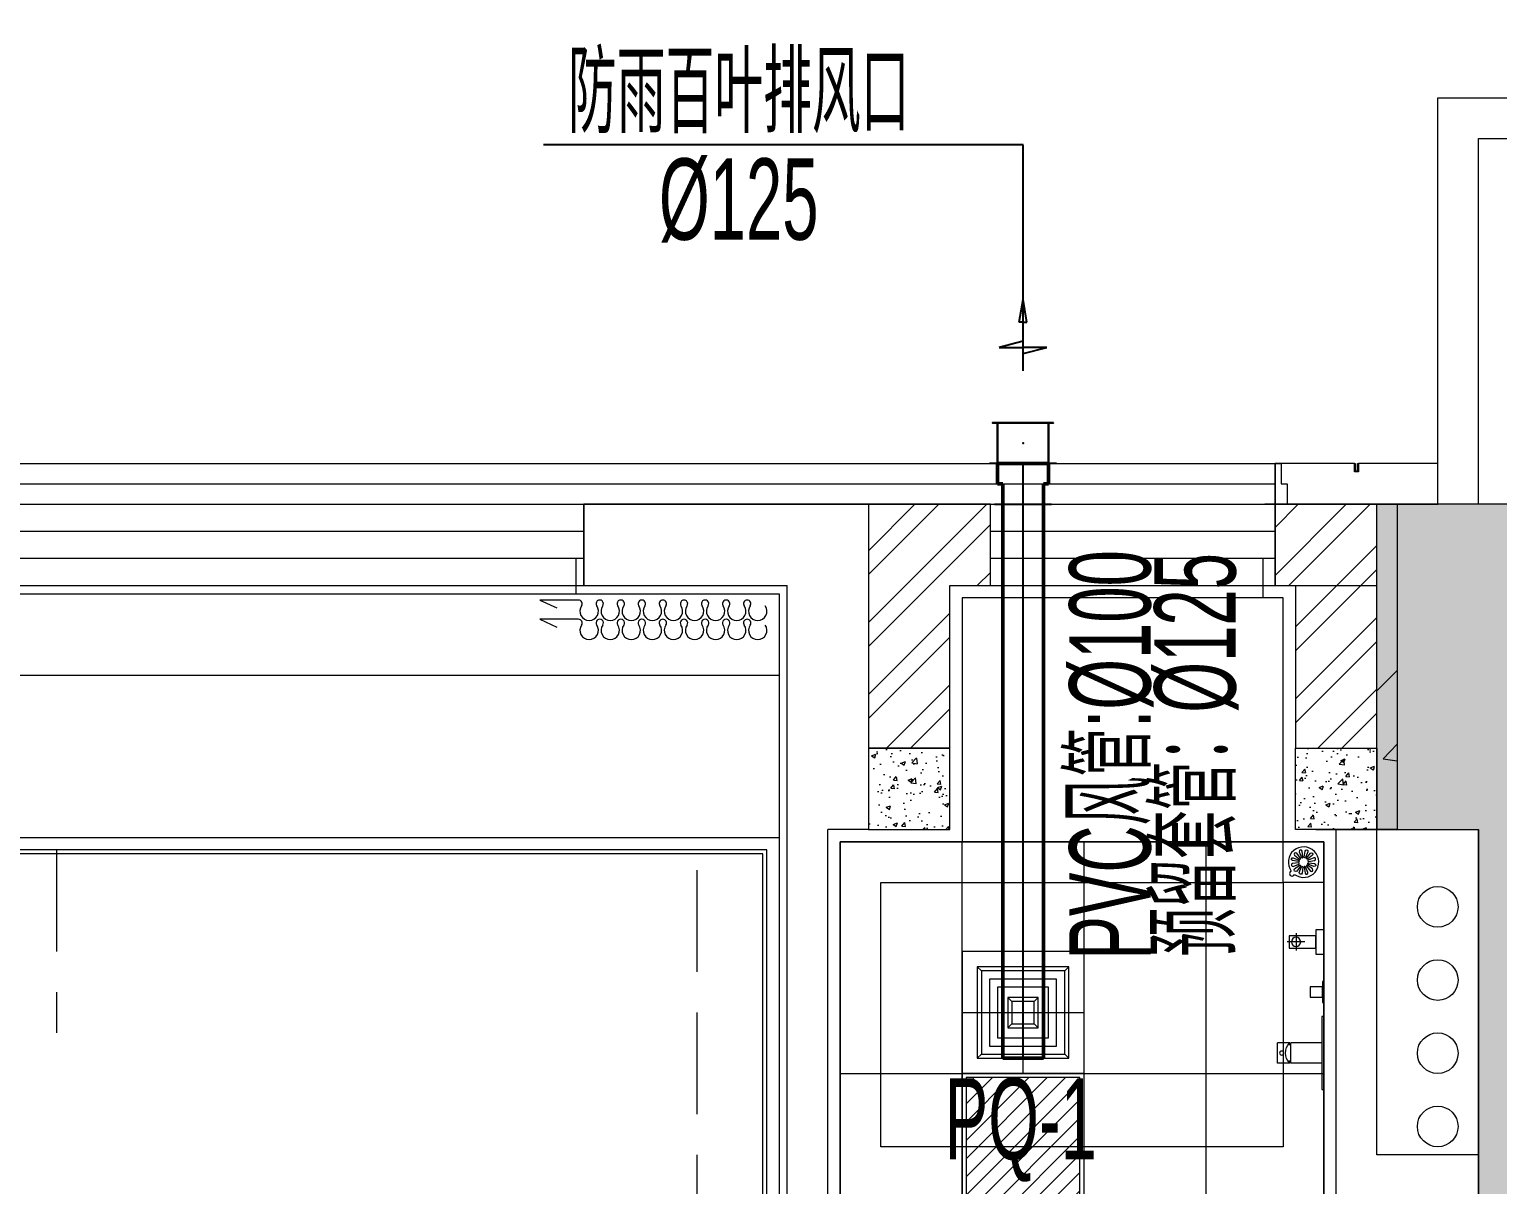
# Model space of a CAD drawing. Extents: x 288658 to 330658, y -27457 to 31943.
# Drawn here: x 296827 to 300439, y 22622 to 25463 of the extents above; entities that cross this region are included whole.
import ezdxf
from ezdxf.enums import TextEntityAlignment as Align

# ---------------------------------------------------------------- set-up
doc = ezdxf.new("R2010")
doc.units = 0
doc.header["$LTSCALE"] = 1000
doc.linetypes.add('CENTER', pattern=[50.8, 31.75, -6.35, 6.35, -6.35])
doc.linetypes.add('DASH', pattern=[0.35, 0.25, -0.1])
doc.layers.get('0').update_dxf_attribs({"color": 8, "lineweight": 13})
doc.layers.get('Defpoints').update_dxf_attribs({"color": 8, "lineweight": 13})
for name, color, linetype, lineweight in [('__附着_S88-LYGC-YTC-10_SEN147J2_设计区$0$PUB_HATCH', 8, 'Continuous', 13), ('A_SURFACE', 8, 'Continuous', 13), ('ACS_PFG_F2', 31, 'Continuous', 50), ('AD-建筑尺寸', 8, 'Continuous', 13), ('AD-玻璃幕墙、窗', 8, 'Continuous', 13), ('DQ-GZ', 8, 'Continuous', 13), ('DQ-GZ-DASH', 8, 'DASH', 13), ('DQ-GZ-HATCH', 8, 'Continuous', 13), ('DS-DRAPERY', 8, 'Continuous', 13), ('E_WINDOW', 8, 'Continuous', 13), ('FC-FLOOR DRAIN【地漏】', 8, 'Continuous', 13), ('FC-分界线', 8, 'Continuous', 13), ('FF-FINISH【完成面】', 8, 'Continuous', 13), ('FF-固定家具(矮柜落地、不到顶)', 8, 'Continuous', 13), ('FF-活动家具', 8, 'Continuous', 13), ('FF2-洁具及配件(地坪图不显示)', 8, 'Continuous', 13), ('J-金属幕墙', 8, 'Continuous', 13), ('P-ANNO-DIMS', 8, 'Continuous', 13), ('P-平面看线', 8, 'Continuous', 13), ('RC-FIN', 8, 'Continuous', 13), ('RC-LIGHT', 8, 'Continuous', 13), ('RC-天花灯具', 8, 'Continuous', 13), ('S-下方看线', 8, 'Continuous', 13), ('WALL', 4, 'Continuous', 13), ('洁具', 8, 'Continuous', 13)]:
    doc.layers.add(name, color=color, linetype=linetype, lineweight=lineweight)
for name, color, linetype in [('ACS_PFG_BZ', 3, 'Continuous'), ('ACS_PFG_FCZX', 5, 'CENTER'), ('ACS_PFG_FK', 30, 'Continuous'), ('ACS_PFG_FL', 2, 'Continuous')]:
    doc.layers.add(name, color=color, linetype=linetype)
doc.styles.add('ACS', font='xcsg.shx', dxfattribs={"width": 0.6, "bigfont": 'hztxt.shx'})
doc.styles.add('CCD_DIM', font='archs.shx', dxfattribs={"width": 0.7})
doc.dimstyles.new('1-50', dxfattribs={"dimscale": 50, "dimtxt": 2.5, "dimasz": 1.5, "dimexe": 1.5, "dimexo": 1.5, "dimgap": 0.6, "dimtad": 1, "dimdec": 0, "dimrnd": 5, "dimzin": 0, "dimdsep": 46, "dimtxsty": 'CCD_DIM', "dimblk": 'ARCHTICK', "dimcen": 0.125, "dimclrd": 44, "dimclre": 44, "dimclrt": 50, "dimadec": 0, "dimazin": 0, "dimtfac": 1, "dimtdec": 0, "dimtix": 1, "dimtmove": 2, "dimatfit": 3, "dimldrblk": 'DOT', "dimfxl": 5, "dimfxlon": 1, "dimtvp": 1, "dimtolj": 1, "dimtzin": 0, "dimarcsym": 0})
pattern_1 = [(45, (0, 0), (-88.3883, 88.3883), []), (45, (58.93, 0), (-88.3883, 88.3883), [])]

# ---------------------------------------------------------------- blocks, each defined once
blk = doc.blocks.new('BVCNVBNVBMN')
at = {"layer": 'DQ-GZ-HATCH'}
h = blk.add_hatch(dxfattribs=at)
h.set_pattern_fill('ARMORED', color=256, scale=80, style=0)
h.set_pattern_definition([(50, (229917.86, 14706.4), (573.808, -50.2017), [60, -660]), (355, (229917.86, 14706.4), (-111.001, 601.7537), [48, -528]), (100.4514, (229965.7, 14702.24), (462.8075, 551.5516), [50.992, -560.9137]), (46.1842, (229917.9, 14866.4), (853.793, -132.415), [90, -990]), (96.6356, (229989, 14855.4), (747.73, 779.294), [76.488, -841.37]), (351.1842, (229917.9, 14866.4), (747.73, 779.295), [72, -792]), (21, (229997.86, 14826.4), (477.5256, -322.095), [60, -660]), (326, (229997.86, 14826.4), (194.6523, 580.12), [48, -528]), (71.4514, (230037.66, 14799.6), (672.178, 258.0244), [50.992, -560.9137]), (37.5, (229917.86, 14706.42), (9.7279, 266.3151), [0, -521.6, 0, -536, 0, -530]), (7.5, (229917.86, 14706.42), (210.4556, 315.5294), [0, -305.6, 0, -509.6, 0, -202]), (327.5, (229739.46, 14706.42), (427.05795, -18.0439), [0, -200, 0, -624, 0, -828]), (317.5, (229659.46, 14706.42), (466.549, 80.084), [0, -260, 0, -414.4, 0, -588]), (45, (229917.86, 14706.4), (-282.8427, 282.8427), [])])
h.paths.add_polyline_path([(204173.8, -53087.7), (204223.8, -53087.7), (204223.8, -53887.7), (204173.8, -53887.7)])
at = {"layer": 'P-ANNO-DIMS'}
blk.add_hatch(color=256, dxfattribs=at).paths.add_polyline_path([(204223.8, -53887.7), (204423.8, -53887.7), (204423.8, -57087.7), (204623.8, -57087.7), (204623.8, -53087.7), (204223.8, -53087.7)])
for points in [[(204173.8, -53087.7), (204223.8, -53087.7), (204223.8, -53887.7), (204173.8, -53887.7)], [(204223.8, -53887.7), (204423.8, -53887.7), (204423.8, -57087.7), (204623.8, -57087.7), (204623.8, -53087.7), (204223.8, -53087.7)]]:
    blk.add_lwpolyline(points, close=True)
blk = doc.blocks.new('$TCHSYS$WIN2D')
for p, q in [((-0.5, 0.5), (0.5, 0.5)), ((-0.5, 0.5), (-0.5, -0.5)), ((0.5, 0.5), (0.5, -0.5)), ((0.5, 0.1667), (-0.5, 0.1667)), ((0.5, -0.1667), (-0.5, -0.1667)), ((-0.5, -0.5), (0.5, -0.5))]:
    blk.add_line(p, q)
blk = doc.blocks.new('DRAPES2')
for p, q in [((0, 0), (82, 37.3)), ((186.3, 0), (0, 0))]:
    blk.add_line(p, q)
at = {"linetype": 'ByBlock', "extrusion": (0, 0, -1)}
for centre, major_axis, start_param, end_param in [((236.9, 53.6), (-31.3, 31.3), 4.8823, 7.06864), ((236.9, 53.6), (-31.3, 31.3), 0.785455, 2.971795), ((338.2, 53.5), (31.3, 31.3), 3.311504, 5.497844), ((338.2, 53.5), (-31.3, 31.3), 0.785455, 2.971795), ((439.4, 53.5), (-31.3, 31.3), 4.8823, 7.06864), ((439.4, 53.5), (-31.3, 31.3), 0.785455, 2.971795), ((540.7, 53.5), (31.3, 31.3), 3.311504, 5.497844), ((540.7, 53.5), (31.3, 31.3), -0.785341, 1.400999), ((641.9, 53.5), (-31.3, 31.3), 4.8823, 7.06864), ((641.9, 53.5), (-31.3, 31.3), 0.785455, 2.971795), ((743.2, 53.5), (31.3, 31.3), 3.311504, 5.497844), ((743.2, 53.5), (-31.3, 31.3), 0.785455, 2.971795), ((844.4, 53.5), (-31.3, 31.3), 4.8823, 7.06864), ((844.4, 53.5), (-31.3, 31.3), 0.785455, 2.971795), ((945.7, 53.5), (31.3, 31.3), 3.311504, 5.497844), ((945.7, 53.5), (31.3, 31.3), -0.785341, 1.400999), ((186.3, 17.8), (-12.6, 12.6), 1.740708, 3.927048), ((287.6, 17.7), (-12.6, 12.6), 1.740708, 6.113388), ((388.8, 17.7), (-12.6, 12.6), 1.740708, 6.113388), ((490.1, 17.7), (12.6, 12.6), 0.169911, 4.542591), ((591.3, 17.7), (12.6, 12.6), 2.356251, 4.542591), ((591.3, 17.7), (-12.6, 12.6), 1.740708, 3.927048), ((692.6, 17.7), (-12.6, 12.6), 1.740708, 6.113388), ((793.8, 17.7), (-12.6, 12.6), 1.740708, 6.113388), ((895.1, 17.7), (12.6, 12.6), 0.169911, 4.542591), ((996.3, 17.7), (12.6, 12.6), 2.356251, 4.542591)]:
    blk.add_ellipse(centre, major_axis=major_axis, ratio=1, start_param=start_param, end_param=end_param, dxfattribs=at)
at = {"extrusion": (0, 0, -1)}
for centre, major_axis, start_param, end_param in [((1046.7, 53.5), (-31.3, 31.3), 4.8823, 7.06864), ((1046.7, 53.5), (-31.3, 31.3), 0.785455, 2.971795), ((996.1, 17.7), (-12.6, 12.6), 1.740708, 3.927048)]:
    blk.add_ellipse(centre, major_axis=major_axis, ratio=1, start_param=start_param, end_param=end_param, dxfattribs=at)
blk = doc.blocks.new('20170817.13012539')
for p, q in [((-62.6, 486), (-62.6, 605.2)), ((-62.6, 605.2), (-38.7, 552.8))]:
    blk.add_line(p, q)
at = {"linetype": 'ByBlock', "extrusion": (0, 0, -1)}
for centre, major_axis, start_param, end_param in [((-51.2, 486), (8.03, 8.03), 1.740708, 3.927048), ((-28.3, 453.6), (20, 20), 0.785455, 2.971795), ((-28.3, 453.6), (20, 20), 4.8823, 7.06864), ((-51.2, 421.2), (8.03, 8.03), 1.740708, 6.113388), ((-28.3, 388.8), (20, -20), 3.311504, 5.497844), ((-51.2, 356.4), (8.03, 8.03), 1.740708, 6.113388), ((-28.3, 388.8), (20, 20), 0.785455, 2.971795), ((-28.3, 324), (20, 20), 4.8823, 7.06864), ((-28.3, 324), (20, 20), 0.785455, 2.971795), ((-51.2, 291.6), (8.03, -8.03), 0.169911, 4.542591), ((-28.3, 259.2), (20, -20), 3.311504, 5.497844), ((-51.2, 226.8), (8.03, -8.03), 2.356251, 4.542591), ((-51.2, 226.8), (8.03, 8.03), 1.740708, 3.927048), ((-28.3, 259.2), (20, -20), -0.785341, 1.400999), ((-28.3, 194.4), (20, 20), 4.8823, 7.06864), ((-28.3, 194.4), (20, 20), 0.785455, 2.971795), ((-51.2, 162), (8.03, 8.03), 1.740708, 6.113388), ((-28.3, 129.6), (20, -20), 3.311504, 5.497844), ((-51.2, 97.2), (8.03, 8.03), 1.740708, 6.113388), ((-28.3, 129.6), (20, 20), 0.785455, 2.971795), ((-28.3, 64.8), (20, 20), 4.8823, 7.06864), ((-28.3, 64.8), (20, 20), 0.785455, 2.971795), ((-51.2, 32.4), (8.03, -8.03), 0.169911, 4.542591), ((-28.3, 0), (20, -20), 3.311504, 5.497844), ((-51.2, -32.4), (8.03, -8.03), 2.356251, 4.542591), ((-28.3, 0), (20, -20), -0.785341, 1.400999)]:
    blk.add_ellipse(centre, major_axis=major_axis, ratio=1, start_param=start_param, end_param=end_param, dxfattribs=at)
at = {"extrusion": (0, 0, -1)}
for centre, major_axis, start_param, end_param in [((-51.2, -32.2), (8.03, 8.03), 1.740708, 3.927048), ((-28.3, -64.6), (20, 20), 4.8823, 7.06864), ((-28.3, -64.6), (20, 20), 0.785455, 2.971795)]:
    blk.add_ellipse(centre, major_axis=major_axis, ratio=1, start_param=start_param, end_param=end_param, dxfattribs=at)
blk = doc.blocks.new('A$C78EA0098')
at = {"color": 250, "linetype": 'Continuous'}
for p, q in [((68.5, 344.8), (68.5, 301.8)), ((47, 323.3), (90, 323.3))]:
    blk.add_line(p, q, dxfattribs=at)
for p, q in [((5, 75, 0), (81, 75, 0)), ((81, 25, 0), (81, 75, 0)), ((84, 75, 0), (114, 75, 0)), ((84, 70, 0), (84, 75, 0)), ((114, 25, 0), (114, 75, 0)), ((81, 70, 0), (88, 70, 0)), ((5, 25, 0), (81, 25, 0)), ((81, 30, 0), (88, 30, 0)), ((84, 25, 0), (84, 30, 0)), ((84, 25, 0), (114, 25, 0))]:
    blk.add_line(p, q)
for points in [[(0, 353.3), (20, 353.3), (20, 293.3), (0, 293.3)], [(20, 338.3), (85, 338.3), (85, 308.3), (20, 308.3)], [(0, 226), (3, 226), (3, 174), (0, 174)], [(3, 212.5), (33.5, 212.5), (33.5, 187.5), (3, 187.5)], [(0, 140), (5, 140), (5, -40), (0, -40)]]:
    blk.add_lwpolyline(points, close=True)
for centre, radius in [((68.5, 323.3), 11.5), ((104, 50, 0), 5)]:
    blk.add_circle(centre, radius, dxfattribs=at)
blk.add_arc((57.8, 50, 0), 36.3, 316.3972, 43.6028)
blk = doc.blocks.new('*U203')
at = {"color": 0}
blk.add_lwpolyline([(-70.7, -70.7), (0, -141.4), (70.7, -70.7), (0, 0)], close=True, dxfattribs=at)
at = {"color": 8}
for points in [[(6, -107.7), (6, -110.7, -1), (-6, -110.7), (-6, -107.7, -12.419481)], [(-27.3, -74.3, -0.988066), (-27.4, -67.1), (-12.2, -69.1, -0.836042), (-12.3, -72.3)], [(-21.8, -54, 0.988066), (-25.6, -60.2), (-11.4, -66, 0.836042), (-9.8, -63.2)], [(-16.7, -48.9, -0.988066), (-10.5, -45.2), (-4.7, -59.3, -0.836042), (-7.5, -60.9)], [(3.5, -43.4, 0.988066), (-3.7, -43.3), (-1.6, -58.5, 0.836042), (1.6, -58.4)], [(16.7, -48.8, 0.988066), (10.5, -45.1), (4.7, -59.3, 0.836042), (7.5, -60.9)], [(21.9, -54, -0.988066), (25.6, -60.2), (11.4, -66, -0.836042), (9.8, -63.2)], [(27.3, -67.2, -0.988066), (27.4, -74.4), (12.2, -72.3, -0.836042), (12.3, -69.1)], [(-21.9, -87.4, -0.988066), (-25.6, -81.2), (-11.4, -75.4, -0.836042), (-9.8, -78.2)], [(-16.7, -92.6, 0.988066), (-10.5, -96.3), (-4.7, -82.1, 0.836042), (-7.5, -80.6)], [(-3.6, -98, 0.988066), (3.7, -98.1), (1.6, -82.9, 0.836042), (-1.6, -83)], [(16.7, -92.6, -0.988066), (10.5, -96.3), (4.7, -82.1, -0.836042), (7.5, -80.5)], [(21.8, -87.4, 0.988066), (25.5, -81.2), (11.4, -75.4, 0.836042), (9.8, -78.2)]]:
    blk.add_lwpolyline(points, format="xyb", close=True, dxfattribs=at)
blk = doc.blocks.new('_ArchTick')
at = {"color": 0, "linetype": 'ByBlock', "const_width": 0.15}
blk.add_lwpolyline([(-0.5, -0.5), (0.5, 0.5)], dxfattribs=at)
blk = doc.blocks.new('*D261')
at = {"layer": 'AD-建筑尺寸', "color": 44, "linetype": 'ByBlock', "lineweight": -2, "transparency": 16777216}
for p, q in [((293991.6, 25494.8), (293991.6, 25819.8)), ((307191.6, 25494.8), (307191.6, 25819.8)), ((293991.6, 25744.8), (307191.6, 25744.8))]:
    blk.add_line(p, q, dxfattribs=at)
at = {"layer": 'Defpoints', "color": 0, "linetype": 'ByBlock', "transparency": 16777216}
for p in [(307191.6, 25744.8), (293991.6, 25244.8), (307191.6, 25244.8)]:
    blk.add_point(p, dxfattribs=at)
at = {"layer": 'AD-建筑尺寸', "color": 44, "linetype": 'ByBlock', "lineweight": -2, "transparency": 16777216, "xscale": 75, "yscale": 75, "zscale": 75, "rotation": 180}
blk.add_blockref('_ArchTick', (293991.6, 25744.8), dxfattribs=at)
at = {"layer": 'AD-建筑尺寸', "color": 44, "linetype": 'ByBlock', "lineweight": -2, "transparency": 16777216, "xscale": 75, "yscale": 75, "zscale": 75}
blk.add_blockref('_ArchTick', (307191.6, 25744.8), dxfattribs=at)
at = {"layer": 'AD-建筑尺寸', "color": 50, "linetype": 'ByBlock', "transparency": 16777216, "insert": (300591.6, 25837.3), "char_height": 125, "attachment_point": 5, "style": 'CCD_DIM'}
blk.add_mtext('\\A1;13200', dxfattribs=at)
blk = doc.blocks.new('_Dot')
at = {"color": 0, "linetype": 'ByBlock', "lineweight": -2}
blk.add_line((-0.5, 0), (-1, 0), dxfattribs=at)
at = {"color": 0, "linetype": 'ByBlock', "const_width": 0.5}
blk.add_lwpolyline([(-0.25, 0, 1), (0.25, 0, 1)], format="xyb", close=True, dxfattribs=at)
blk = doc.blocks.new('A$C76F46161')
at = {"ltscale": 100}
h = blk.add_hatch(dxfattribs=at)
h.set_pattern_fill('ANSI31', color=250, scale=10)
h.set_pattern_definition([(45, (290, 10), (-22.4506, 22.4506), [])])
h.paths.add_polyline_path([(10, -290), (290, -290), (290, 290), (10, 290)])
for points in [[(0, -300), (300, -300), (300, 300), (0, 300)], [(10, -290), (290, -290), (290, 290), (10, 290)]]:
    blk.add_lwpolyline(points, close=True)
blk = doc.blocks.new('方形抽气百叶口')
at = {"color": 8, "linetype": 'ByBlock', "lineweight": -2, "ltscale": 0.5}
for p, q in [((0, -300), (0, 300)), ((-225, 225), (-205, 205)), ((205, 205), (225, 225)), ((-75, 75), (-55, 55)), ((55, 55), (75, 75)), ((-300, 0), (300, 0)), ((-75, -75), (-55, -55)), ((55, -55), (75, -75)), ((-225, -225), (-205, -205)), ((205, -205), (225, -225))]:
    blk.add_line(p, q, dxfattribs=at)
at = {"color": 0, "linetype": 'ByBlock', "lineweight": -2, "ltscale": 0.5}
for points in [[(-300, -300), (300, -300), (300, 300), (-300, 300)], [(-205, -205), (205, -205), (205, 205), (-205, 205)]]:
    blk.add_lwpolyline(points, close=True, dxfattribs=at)
at = {"color": 8, "linetype": 'ByBlock', "lineweight": -2, "ltscale": 0.5}
for points in [[(-225, -225), (225, -225), (225, 225), (-225, 225)], [(-165, -165), (165, -165), (165, 165), (-165, 165)], [(-125, -125), (125, -125), (125, 125), (-125, 125)], [(-75, -75), (75, -75), (75, 75), (-75, 75)], [(-55, -55), (55, -55), (55, 55), (-55, 55)]]:
    blk.add_lwpolyline(points, close=True, dxfattribs=at)
blk = doc.blocks.new('A$C3A426A7C')
at = {"layer": 'DQ-GZ-HATCH'}
blk.add_hatch(color=8, dxfattribs=at).paths.add_polyline_path([(6150, 24300), (6200, 24300), (6200, 23500), (6150, 23500)])
at = {"layer": 'DQ-GZ-DASH', "linetype": 'ByBlock'}
blk.add_lwpolyline([(6150, 24300), (6200, 24300), (6200, 23500), (6150, 23500)], close=True, dxfattribs=at)
blk = doc.blocks.new('A$C00F337EA')
h = blk.add_hatch()
h.set_pattern_fill('混凝土', color=9, scale=15, style=0)
h.set_pattern_definition([(50, (-276058.3, -137012.36), (107.589027, -9.41282), [11.25, -123.75]), (355, (-276058.3, -137012.36), (-20.8127, 112.82882), [9, -99]), (100.4514, (-276049.33, -137013.15), (86.776407, 103.41593), [9.56103, -105.171317]), (46.1842, (-276058.3, -136982.36), (160.08616, -24.82785), [16.875, -185.625]), (96.6356, (-276044.96, -136984.43), (140.199406, 146.11768), [14.34154, -157.75695]), (351.1842, (-276058.3, -136982.36), (140.19929, 146.11779), [13.5, -148.5]), (21, (-276043.3, -136989.86), (89.536058, -60.392834), [11.25, -123.75]), (326, (-276043.3, -136989.86), (36.4973, 108.772507), [9, -99]), (71.4514, (-276035.84, -136994.9), (126.033394, 48.379575), [9.56103, -105.171317]), (37.5, (-276058.3, -137012.364), (1.8239783, 49.934078), [0, -97.8, 0, -100.5, 0, -99.375]), (7.5, (-276058.3, -137012.364), (39.460431, 59.161757), [0, -57.3, 0, -95.55, 0, -37.875]), (327.5, (-276091.75, -137012.364), (80.0733654, -3.383231), [0, -37.5, 0, -117, 0, -155.25]), (317.5, (-276106.75, -137012.364), (87.477925, 15.015747), [0, -48.75, 0, -77.7, 0, -110.25])])
h.paths.add_polyline_path([(4600, 800), (4800, 800), (4800, 600), (4600, 600)])
h = blk.add_hatch()
h.set_pattern_fill('混凝土', color=9, scale=15, style=0)
h.set_pattern_definition([(50, (-276108.3, -137012.36), (107.589027, -9.41282), [11.25, -123.75]), (355, (-276108.3, -137012.36), (-20.8127, 112.82882), [9, -99]), (100.4514, (-276099.33, -137013.15), (86.776407, 103.41593), [9.56103, -105.171317]), (46.1842, (-276108.3, -136982.36), (160.08616, -24.82785), [16.875, -185.625]), (96.6356, (-276094.96, -136984.43), (140.199406, 146.11768), [14.34154, -157.75695]), (351.1842, (-276108.3, -136982.36), (140.19929, 146.11779), [13.5, -148.5]), (21, (-276093.3, -136989.86), (89.536058, -60.392834), [11.25, -123.75]), (326, (-276093.3, -136989.86), (36.4973, 108.772507), [9, -99]), (71.4514, (-276085.84, -136994.9), (126.033394, 48.379575), [9.56103, -105.171317]), (37.5, (-276108.3, -137012.364), (1.8239783, 49.934078), [0, -97.8, 0, -100.5, 0, -99.375]), (7.5, (-276108.3, -137012.364), (39.460431, 59.161757), [0, -57.3, 0, -95.55, 0, -37.875]), (327.5, (-276141.75, -137012.364), (80.0733654, -3.383231), [0, -37.5, 0, -117, 0, -155.25]), (317.5, (-276156.75, -137012.364), (87.477925, 15.015747), [0, -48.75, 0, -77.7, 0, -110.25])])
h.paths.add_polyline_path([(5850, 800), (5650, 800), (5650, 600), (5850, 600)])
at = {"layer": '__附着_S88-LYGC-YTC-10_SEN147J2_设计区$0$PUB_HATCH'}
h = blk.add_hatch(dxfattribs=at)
h.set_pattern_fill('金属', color=256, scale=50, style=0)
h.set_pattern_definition(pattern_1)
h.paths.add_polyline_path([(4900, 1200), (4900, 1400), (4600, 1400), (4600, 800), (4800, 800), (4800, 1200)])
h = blk.add_hatch(dxfattribs=at)
h.set_pattern_fill('金属', color=256, scale=50, style=0)
h.set_pattern_definition(pattern_1)
h.paths.add_polyline_path([(5600, 1200), (5650, 1200), (5650, 800), (5850, 800), (5850, 1400), (5600, 1400)])
at = {"layer": 'DQ-GZ'}
for points in [[(4800, 800), (4600, 800), (4600, 600), (4800, 600)], [(5650, 800), (5850, 800), (5850, 600), (5650, 600)]]:
    blk.add_lwpolyline(points, close=True, dxfattribs=at)
at = {"layer": 'WALL'}
for p, q in [((4900, 1400), (4600, 1400)), ((4600, 1400), (4600, 800)), ((4900, 1200), (4900, 1400)), ((5850, 1400), (5600, 1400)), ((5600, 1400), (5600, 1200)), ((5850, 800), (5850, 1400)), ((4800, 800), (4800, 1200)), ((4800, 1200), (4900, 1200)), ((5600, 1200), (5650, 1200)), ((5650, 1200), (5650, 800)), ((4600, 800), (4800, 800)), ((5650, 800), (5850, 800))]:
    blk.add_line(p, q, dxfattribs=at)
blk = doc.blocks.new('H-DTDFFS-7-H')
for p, q in [((-0.5, 0.5), (-0.5, -0.5)), ((-0.5, 0.5), (0.5, 0.5)), ((-0.5, -0.5), (0.5, -0.5))]:
    blk.add_line(p, q)
blk.add_point((0, 0))
mesh = blk.add_polymesh((2, 7))
for k, corner in enumerate([(0.5, -0.6), (0.5, -0.4), (0.5, -0.2), (0.5, 0), (0.5, 0.2), (0.5, 0.4), (0.5, 0.6), (0.5, -0.6, 1), (0.5, -0.4, 1), (0.5, -0.2, 1), (0.5, 0, 1), (0.5, 0.2, 1), (0.5, 0.4, 1), (0.5, 0.6, 1)]):
    mesh.set_mesh_vertex(divmod(k, 7), corner)
mesh = blk.add_polymesh((2, 7))
for k, corner in enumerate([(-0.5, -0.5), (-0.5, -0.333), (-0.5, -0.167), (-0.5, 0), (-0.5, 0.167), (-0.5, 0.333), (-0.5, 0.5), (-0.5, -0.5, 1), (-0.5, -0.333, 1), (-0.5, -0.167, 1), (-0.5, 0, 1), (-0.5, 0.167, 1), (-0.5, 0.333, 1), (-0.5, 0.5, 1)]):
    mesh.set_mesh_vertex(divmod(k, 7), corner)
mesh = blk.add_polymesh((2, 7))
for k, corner in enumerate([(-0.5, 0.5), (-0.5, 0.5), (-0.25, 0.5), (0, 0.5), (0.25, 0.5), (0.5, 0.5), (0.5, 0.5), (-0.5, 0.5, 1), (-0.5, 0.5, 1), (-0.25, 0.5, 1), (0, 0.5, 1), (0.25, 0.5, 1), (0.5, 0.5, 1), (0.5, 0.5, 1)]):
    mesh.set_mesh_vertex(divmod(k, 7), corner)
mesh = blk.add_polymesh((2, 7))
for k, corner in enumerate([(0.5, -0.5), (0.5, -0.5), (0.25, -0.5), (0, -0.5), (-0.25, -0.5), (-0.5, -0.5), (-0.5, -0.5), (0.5, -0.5, 1), (0.5, -0.5, 1), (0.25, -0.5, 1), (0, -0.5, 1), (-0.25, -0.5, 1), (-0.5, -0.5, 1), (-0.5, -0.5, 1)]):
    mesh.set_mesh_vertex(divmod(k, 7), corner)
blk = doc.blocks.new('HFfh2')
for p, q in [((-4.43, 0), (-3.93, 1.95)), ((-3.93, 1.95), (-3.93, -0.01)), ((-5.85, 0), (-1.85, 0)), ((-3.43, 0), (-3.93, -1.96)), ((-1.85, 0.31), (0, 0)), ((-1.85, 0), (-1.85, 0.31)), ((-1.85, 0), (-1.85, -0.31)), ((-3.93, -1.96), (-3.93, -0.01)), ((-1.85, -0.31), (0, 0))]:
    blk.add_line(p, q)
blk = doc.blocks.new('Bianjing.15517A79-4626-41F3-BC17-10A8AF6F6618')
at = {"layer": 'ACS_PFG_F2'}
for p, q in [((-62.5, 50), (-62.5, 100)), ((62.5, 50), (62.5, 100)), ((-50, 50), (-62.5, 50)), ((-50, 0), (-50, 50)), ((50, 0), (50, 50)), ((50, 50), (62.5, 50))]:
    blk.add_line(p, q, dxfattribs=at)
at = {"layer": 'ACS_PFG_FL'}
for p, q in [((-82.5, 100), (82.5, 100)), ((70, 0), (-70, 0))]:
    blk.add_line(p, q, dxfattribs=at)

msp = doc.modelspace()

# ---------------------------------------------------------------- hatches: boundary and pattern name
h = msp.add_hatch()
h.set_pattern_fill('混凝土', color=256, scale=15, style=0)
h.set_pattern_definition([(50, (18233.33, -114117.57), (107.589027, -9.41282), [11.25, -123.75]), (355, (18233.33, -114117.57), (-20.8127, 112.82882), [9, -99]), (100.4514, (18242.29, -114118.36), (86.776407, 103.41593), [9.56103, -105.171317]), (46.1842, (18233.33, -114087.57), (160.08616, -24.82785), [16.875, -185.625]), (96.6356, (18246.67, -114089.64), (140.199406, 146.11768), [14.34154, -157.75695]), (351.1842, (18233.33, -114087.57), (140.19929, 146.11779), [13.5, -148.5]), (21, (18248.33, -114095.07), (89.536058, -60.392834), [11.25, -123.75]), (326, (18248.33, -114095.07), (36.4973, 108.772507), [9, -99]), (71.4514, (18255.79, -114100.11), (126.033394, 48.379575), [9.56103, -105.171317]), (37.5, (18233.326, -114117.573), (1.8239783, 49.934078), [0, -97.8, 0, -100.5, 0, -99.375]), (7.5, (18233.326, -114117.57), (39.460431, 59.161757), [0, -57.3, 0, -95.55, 0, -37.875]), (327.5, (18199.876, -114117.573), (80.0733654, -3.383231), [0, -37.5, 0, -117, 0, -155.25]), (317.5, (18184.876, -114117.57), (87.477925, 15.015747), [0, -48.75, 0, -77.7, 0, -110.25])])
h.paths.add_polyline_path([(298891.6, 23694.8), (299091.6, 23694.8), (299091.6, 23494.8), (298891.6, 23494.8)])
h = msp.add_hatch()
h.set_pattern_fill('混凝土', color=256, scale=15, style=0)
h.set_pattern_definition([(50, (18183.33, -114117.57), (107.589027, -9.41282), [11.25, -123.75]), (355, (18183.33, -114117.57), (-20.8127, 112.82882), [9, -99]), (100.4514, (18192.29, -114118.36), (86.776407, 103.41593), [9.56103, -105.171317]), (46.1842, (18183.33, -114087.57), (160.08616, -24.82785), [16.875, -185.625]), (96.6356, (18196.67, -114089.64), (140.199406, 146.11768), [14.34154, -157.75695]), (351.1842, (18183.33, -114087.57), (140.19929, 146.11779), [13.5, -148.5]), (21, (18198.33, -114095.07), (89.536058, -60.392834), [11.25, -123.75]), (326, (18198.33, -114095.07), (36.4973, 108.772507), [9, -99]), (71.4514, (18205.79, -114100.11), (126.033394, 48.379575), [9.56103, -105.171317]), (37.5, (18183.326, -114117.573), (1.8239783, 49.934078), [0, -97.8, 0, -100.5, 0, -99.375]), (7.5, (18183.326, -114117.57), (39.460431, 59.161757), [0, -57.3, 0, -95.55, 0, -37.875]), (327.5, (18149.876, -114117.573), (80.0733654, -3.383231), [0, -37.5, 0, -117, 0, -155.25]), (317.5, (18134.876, -114117.57), (87.477925, 15.015747), [0, -48.75, 0, -77.7, 0, -110.25])])
h.paths.add_polyline_path([(300141.6, 23694.8), (299941.6, 23694.8), (299941.6, 23494.8), (300141.6, 23494.8)])
at = {"layer": 'RC-FIN', "linetype": 'ByBlock'}
h = msp.add_hatch(dxfattribs=at)
h.set_pattern_fill('_USER,_O', color=256, scale=600, pattern_type=0)
h.set_pattern_definition([(0, (298821.6, 21694.8), (0, 600), [])])
h.paths.add_polyline_path([(298821.6, 23464.8), (300011.6, 23464.8), (300011.6, 22564.8), (300361.6, 22564.8), (300361.6, 21694.8), (298821.6, 21694.8)])
h = msp.add_hatch(dxfattribs=at)
h.set_pattern_fill('_USER,_O', color=256, scale=300, angle=90, pattern_type=0)
h.set_pattern_definition([(90, (298821.62, 21694.8), (-300, 2e-14), [])])
h.paths.add_polyline_path([(298822.1, 23464.8), (300011.6, 23464.8), (300011.6, 22564.8), (300361.6, 22564.8), (300361.6, 21694.8), (298821.6, 21694.8)])

# ---------------------------------------------------------------- linework, layer by layer
at = {"layer": 'A_SURFACE'}
msp.add_lwpolyline([(300096.6, 24394.8), (300096.6, 24374.8), (300086.6, 24374.8), (300086.6, 24394.8), (299891.6, 24394.8), (299891.6, 24294.8), (300291.6, 24294.8), (300291.6, 24394.8)], close=True, dxfattribs=at)
at = {"layer": 'ACS_PFG_BZ'}
for p, q in [((299271.6, 25178.7), (298092.5, 25178.7)), ((299271.6, 24737.9, 55), (299271.6, 25178.7, 55))]:
    msp.add_line(p, q, dxfattribs=at)
at = {"layer": 'ACS_PFG_F2'}
for p, q in [((299209.1, 24394.8, 0), (299334.1, 24394.8, 0)), ((299221.6, 22932.3), (299221.6, 24294.8, 0)), ((299321.6, 22932.3), (299321.6, 24294.8, 0)), ((299321.6, 22932.3), (299221.6, 22932.3))]:
    msp.add_line(p, q, dxfattribs=at)
at = {"layer": 'ACS_PFG_FCZX'}
for p, q in [((299271.6, 24294.8), (299271.6, 24394.8)), ((299271.6, 22932.3), (299271.6, 24294.8, 0))]:
    msp.add_line(p, q, dxfattribs=at)
at = {"layer": 'AD-玻璃幕墙、窗', "extrusion": (0, 0, -1)}
for p, q in [((299191.6, 24294.8), (299891.6, 24294.8)), ((299191.6, 24094.8), (299191.6, 24294.8)), ((299891.6, 24094.8), (299891.6, 24294.8)), ((299891.6, 24228.1), (299191.6, 24228.1)), ((299891.6, 24161.5), (299191.6, 24161.5)), ((299191.6, 24094.8), (299891.6, 24094.8))]:
    msp.add_line(p, q, dxfattribs=at)
at = {"layer": 'DQ-GZ', "elevation": 0}
for points in [[(299091.6, 23694.8), (298891.6, 23694.8), (298891.6, 23494.8), (299091.6, 23494.8)], [(299941.6, 23694.8), (300141.6, 23694.8), (300141.6, 23494.8), (299941.6, 23494.8)]]:
    msp.add_lwpolyline(points, close=True, dxfattribs=at)
at = {"layer": 'FC-分界线', "linetype": 'ByBlock'}
msp.add_lwpolyline([(298921.6, 23364.8), (299911.6, 23364.8), (299911.6, 22714.8), (298921.6, 22714.8)], close=True, dxfattribs=at)
at = {"layer": 'FF-FINISH【完成面】'}
for p, q in [((298171.6, 24161.5), (298171.6, 24074.8)), ((299221.6, 24161.5), (299221.6, 24064.8)), ((299861.6, 24161.5), (299861.6, 24064.8)), ((299911.6, 24064.8), (299121.6, 24064.8)), ((300011.6, 22564.8), (300011.6, 23464.8))]:
    msp.add_line(p, q, dxfattribs=at)
at = {"layer": 'FF-FINISH【完成面】', "linetype": 'ByBlock'}
msp.add_line((300011.6, 23464.8), (299121.6, 23464.8, 0), dxfattribs=at)
at = {"layer": 'FF-FINISH【完成面】'}
for points in [[(297611.6, 20514.8), (295911.6, 20514.8), (295911.6, 24074.8), (298671.6, 24074.8), (298671.6, 21378.6)], [(299121.6, 24064.8), (299121.6, 23464.8), (298821.6, 23464.8), (298821.6, 21694.8), (298891.6, 21694.8)]]:
    msp.add_lwpolyline(points, dxfattribs=at)
at = {"layer": 'FF-FINISH【完成面】', "linetype": 'ByBlock'}
for points in [[(300011.6, 23464.8), (299911.6, 23464.8), (299911.6, 24064.8)], [(298671.6, 23474.8), (295911.6, 23474.8)]]:
    msp.add_lwpolyline(points, dxfattribs=at)
at = {"layer": 'FF-固定家具(矮柜落地、不到顶)', "ltscale": 0.5}
msp.add_lwpolyline([(299961.6, 23464.8), (299121.6, 23464.8)], dxfattribs=at)
at = {"layer": 'FF-活动家具', "linetype": 'DASH', "elevation": 0}
for points in [[(298470.2, 23444.8), (296894.1, 23444.8), (296894.1, 22994.8)], [(296894.1, 21494.8), (296894.1, 21044.8), (298470.2, 21044.8), (298470.2, 23428.7)]]:
    msp.add_lwpolyline(points, dxfattribs=at)
at = {"layer": 'J-金属幕墙'}
for points in [[(299921.6, 24294.8), (299891.6, 24294.8), (299891.6, 24394.8), (299906.6, 24394.8), (299906.6, 24344.8), (299921.6, 24344.8)], [(300088.6, 24394.8), (300088.6, 24376.8), (300094.6, 24376.8), (300094.6, 24394.8), (300096.6, 24394.8), (300096.6, 24374.8), (300086.6, 24374.8), (300086.6, 24394.8), (300088.6, 24394.8)]]:
    msp.add_lwpolyline(points, close=True, dxfattribs=at)
for points in [[(293891.6, 23724.8), (293891.6, 23744.8), (295641.6, 23744.8), (295641.6, 24344.8), (299891.6, 24344.8)], [(293891.6, 23724.8), (293891.6, 23694.8), (295691.6, 23694.8), (295691.6, 24294.8), (299836.6, 24294.8)]]:
    msp.add_lwpolyline(points, dxfattribs=at)
at = {"layer": 'P-平面看线'}
for points in [[(300291.6, 24294.8), (300291.6, 25294.8), (304691.6, 25294.8), (304691.6, 24294.8)], [(293791.6, 23694.8), (293791.6, 24394.8), (299891.6, 24394.8)]]:
    msp.add_lwpolyline(points, dxfattribs=at)
at = {"layer": 'RC-FIN', "linetype": 'ByBlock'}
for p, q in [((295911.6, 23874.8), (298671.6, 23874.8)), ((298671.6, 23474.8), (295911.6, 23474.8)), ((299911.6, 23464.8), (299121.6, 23464.8))]:
    msp.add_line(p, q, dxfattribs=at)
for points in [[(295941.6, 21104.8), (298641.6, 21104.8), (298641.6, 23444.8), (295941.6, 23444.8)], [(295951.6, 21114.8), (298631.6, 21114.8), (298631.6, 23434.8), (295951.6, 23434.8)]]:
    msp.add_lwpolyline(points, close=True, dxfattribs=at)
at = {"layer": 'RC-FIN', "linetype": 'ByBlock', "elevation": 0}
msp.add_lwpolyline([(298821.6, 23464.8), (300011.6, 23464.8), (300011.6, 22564.8), (300361.6, 22564.8), (300361.6, 21694.8), (298821.6, 21694.8)], close=True, dxfattribs=at)
at = {"layer": 'S-下方看线', "elevation": 0}
msp.add_lwpolyline([(300391.6, 24294.8), (300391.6, 25194.8), (304591.6, 25194.8), (304591.6, 24294.8)], dxfattribs=at)
at = {"layer": 'WALL'}
for p, q in [((298791.6, 24294.8), (298191.6, 24294.8)), ((298191.6, 24294.8), (298191.6, 24094.8)), ((299166.6, 24294.8), (298791.6, 24294.8)), ((299191.6, 24094.8), (299191.6, 24294.8)), ((300591.6, 24294.8), (299866.6, 24294.8)), ((299891.6, 24294.8), (299891.6, 24094.8)), ((298191.6, 24094.8), (298691.6, 24094.8)), ((298691.6, 24094.8), (298691.6, 24094.8)), ((298691.6, 21344.6, 0), (298691.6, 24094.8)), ((299091.6, 24094.8), (299166.6, 24094.8)), ((299091.6, 23694.8), (299091.6, 24094.8)), ((299866.6, 24094.8), (300141.6, 24094.8)), ((299941.6, 24094.8), (299941.6, 23694.8)), ((298791.6, 21664.8), (298791.6, 23494.8)), ((298891.6, 23494.8), (298791.6, 23494.8)), ((299991.6, 23494.8), (300341.6, 23494.8)), ((300041.6, 22594.8, 0), (300041.6, 23494.8, 0)), ((300141.6, 22694.8, 0), (300141.6, 23494.8, 0)), ((300391.6, 21664.8), (300391.6, 23494.8)), ((300391.6, 23394.8), (300391.6, 22694.8)), ((300391.6, 22694.8), (300141.6, 22694.8, 0))]:
    msp.add_line(p, q, dxfattribs=at)
at = {"layer": '洁具'}
for centre in [(300291.6, 23304.8), (300291.6, 23124.8), (300291.6, 22944.8), (300291.6, 22764.8)]:
    msp.add_circle(centre, 50, dxfattribs=at)

# ---------------------------------------------------------------- block references
for name, p in [('BVCNVBNVBMN', (95967.8, 77382.5)), ('A$C3A426A7C', (293991.6, -5.2))]:
    msp.add_blockref(name, p)
at = {"layer": 'ACS_PFG_F2', "xscale": -1}
msp.add_blockref('Bianjing.15517A79-4626-41F3-BC17-10A8AF6F6618', (299271.6, 24294.8), dxfattribs=at)
at = {"layer": 'ACS_PFG_FK', "xscale": -30, "yscale": 30, "rotation": 270}
msp.add_blockref('HFfh2', (299271.6, 24798.5, 55), dxfattribs=at)
at = {"layer": 'ACS_PFG_FK', "xscale": 100, "yscale": 125, "zscale": 110, "rotation": 90.00000000000001}
msp.add_blockref('H-DTDFFS-7-H', (299271.6, 24444.8), dxfattribs=at)
at = {"layer": 'AD-玻璃幕墙、窗', "xscale": -1800, "yscale": 200, "zscale": -1800, "rotation": 180}
msp.add_blockref('$TCHSYS$WIN2D', (297291.6, 24194.8), dxfattribs=at)
at = {"layer": 'DS-DRAPERY'}
for name, p, xscale, yscale, zscale, rotation in [('20170817.13012539', (298567.3, 24009.3), -0.8, 0.8, 0.8, 90), ('DRAPES2', (298083.1, 24012.1), -0.5119999997317791, 0.5119999997317791, 0.5119999997317791, 180)]:
    msp.add_blockref(name, p, dxfattribs=dict(at, xscale=xscale, yscale=yscale, zscale=zscale, rotation=rotation))
at = {"layer": 'E_WINDOW'}
msp.add_blockref('A$C00F337EA', (294291.6, 22894.8), dxfattribs=at)
at = {"layer": 'FC-FLOOR DRAIN【地漏】', "extrusion": (1.60915e-09, -3.36343e-14, 1), "xscale": -1, "rotation": 314.9988026904265}
msp.add_blockref('*U203', (300011.6, 23464.8, 0), dxfattribs=at)
at = {"layer": 'FF2-洁具及配件(地坪图不显示)', "extrusion": (0, 0, -1), "zscale": -1}
msp.add_blockref('A$C78EA0098', (-300011.6, 22895.3, 0), dxfattribs=at)
at = {"layer": 'RC-LIGHT', "xscale": 0.5, "yscale": 0.5, "zscale": 0.5}
msp.add_blockref('方形抽气百叶口', (299271.6, 23044.8), dxfattribs=at)
at = {"layer": 'RC-天花灯具', "rotation": 180}
msp.add_blockref('A$C76F46161', (299421.6, 22594.8), dxfattribs=at)

# ---------------------------------------------------------------- texts
at = {"layer": 'ACS_PFG_BZ', "style": 'ACS', "width": 0.6}
for s, rotation, p in [('防雨百叶排风口', 360, (298572.4, 25307.6)), ('%%C125', 360, (298572.4, 25045.5)), ('PVC风管:%%C100', 90, (299485.3, 23678.6, 0)), ('预留套管：%%C125', 90, (299694.5, 23678.6, 0)), ('PQ-1', 360, (299266.2, 22783.5))]:
    msp.add_text(s, height=200, rotation=rotation, dxfattribs=at).set_placement(p, align=Align.MIDDLE_CENTER)

# ---------------------------------------------------------------- dimensions: what is measured, and where the dimension line sits
at = {"layer": 'AD-建筑尺寸', "linetype": 'ByBlock'}
dim = msp.add_linear_dim(base=(307191.6, 25744.8), p1=(293991.6, 25244.8), p2=(307191.6, 25244.8), dimstyle='1-50', dxfattribs=at)
dim.commit()
dim.dimension.update_dxf_attribs({"geometry": '*D261', "text_midpoint": (300591.6, 25837.3)})

doc.saveas('drawing.dxf')
